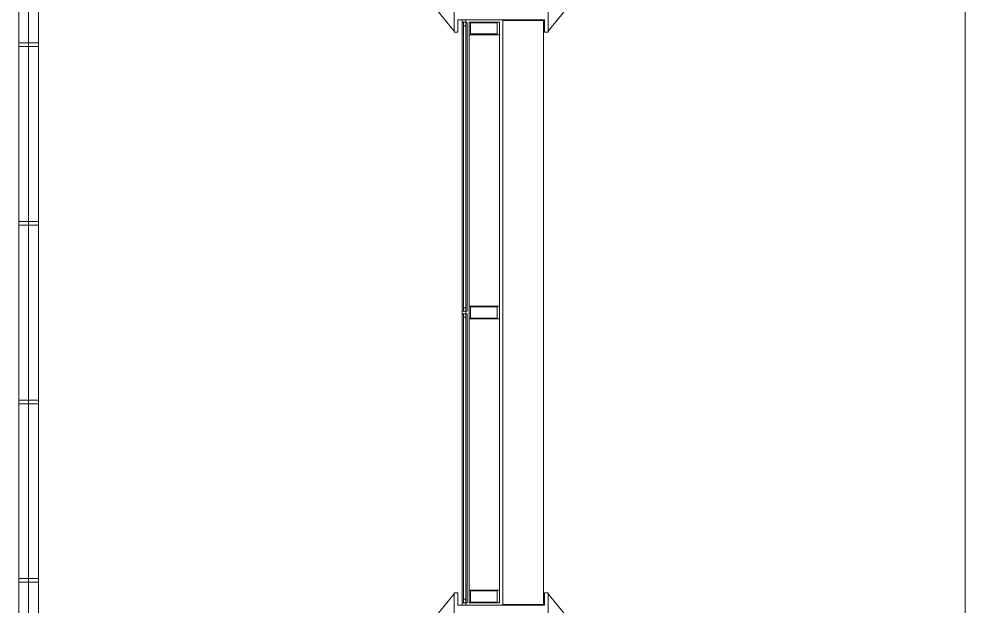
# Model space of a CAD drawing. Header units: inches. Extents: x -3410 to 5259, y -1080 to 3208.
# Drawn here: x -2204.5 to -2013.8, y 2753.6 to 2871.9 of the extents above; entities that cross this region are included whole.
import ezdxf

# ---------------------------------------------------------------- set-up
doc = ezdxf.new("R2010")
doc.units = ezdxf.units.IN
doc.header["$LTSCALE"] = 48
doc.header["$MEASUREMENT"] = 0
doc.layers.add('Venue-Walls and Doors', color=7, linetype='Continuous', lineweight=5)

msp = doc.modelspace()

# ---------------------------------------------------------------- linework, layer by layer
at = {"layer": 'Venue-Walls and Doors', "linetype": 'Continuous'}
for p, q in [((-2013.83, 2951.96), (-2013.83, 2673.49)), ((-2200.58, 2914.22), (-2200.58, 2710.97)), ((-2204.52, 2713.72), (-2204.52, 2911.72)), ((-2202.58, 2713.72), (-2202.58, 2911.72)), ((-2116.83, 2869.5), (-2120.96, 2874.55)), ((-2097.83, 2869.5), (-2093.7, 2874.55)), ((-2114.93, 2871.25), (-2115.18, 2871.25)), ((-2115.18, 2871.25), (-2115.18, 2753.75)), ((-2114.93, 2813), (-2114.93, 2871.26)), ((-2114.93, 2870.54), (-2114.43, 2870.54)), ((-2114.43, 2753.75), (-2114.43, 2871.76)), ((-2113.81, 2868.75), (-2107.68, 2868.75)), ((-2113.81, 2868.75), (-2113.81, 2754.24)), ((-2200.58, 2867.1), (-2204.52, 2867.1)), ((-2204.52, 2866.35), (-2200.58, 2866.35)), ((-2200.58, 2831.1), (-2204.52, 2831.1)), ((-2204.52, 2830.35), (-2200.58, 2830.35)), ((-2115.18, 2813), (-2114.18, 2813)), ((-2114.93, 2813.71), (-2114.43, 2813.71)), ((-2107.68, 2814), (-2113.81, 2814)), ((-2114.18, 2812.5), (-2115.18, 2812.5)), ((-2114.93, 2754.24), (-2114.93, 2812.5)), ((-2114.93, 2811.78), (-2114.43, 2811.78)), ((-2114.18, 2812.5), (-2114.18, 2754.24)), ((-2113.81, 2811.5), (-2107.68, 2811.5)), ((-2204.52, 2795.1), (-2200.58, 2795.1)), ((-2200.58, 2794.35), (-2204.52, 2794.35)), ((-2204.52, 2759.1), (-2200.58, 2759.1)), ((-2200.58, 2758.35), (-2204.52, 2758.35)), ((-2116.83, 2756), (-2120.96, 2750.95)), ((-2107.68, 2756.74), (-2113.81, 2756.74)), ((-2097.83, 2756), (-2093.7, 2750.95)), ((-2114.18, 2754.24), (-2115.18, 2754.24)), ((-2114.43, 2754.96), (-2114.93, 2754.96))]:
    msp.add_line(p, q, dxfattribs=at)
at = {"layer": 'Venue-Walls and Doors', "linetype": 'Continuous', "flags": 128}
for points in [[(-2097.83, 2876.25), (-2098.58, 2876.25), (-2098.58, 2873.75), (-2116.08, 2873.75), (-2116.08, 2876.25), (-2116.83, 2876.25), (-2116.83, 2869.25), (-2116.08, 2869.25), (-2116.08, 2871.75), (-2098.58, 2871.75), (-2098.58, 2869.25), (-2097.83, 2869.25), (-2097.83, 2876.25)], [(-2114.43, 2871.26), (-2115.18, 2871.26), (-2115.18, 2871.76), (-2114.43, 2871.76)], [(-2114.43, 2871.25), (-2114.18, 2871.25), (-2114.18, 2813)], [(-2113.81, 2754.24), (-2107.68, 2754.24), (-2107.68, 2868.75)], [(-2097.83, 2756.25), (-2098.58, 2756.25), (-2098.58, 2753.75), (-2116.08, 2753.75), (-2116.08, 2756.25), (-2116.83, 2756.25), (-2116.83, 2749.25), (-2116.08, 2749.25), (-2116.08, 2751.75), (-2098.58, 2751.75), (-2098.58, 2749.25), (-2097.83, 2749.25), (-2097.83, 2756.25)]]:
    msp.add_lwpolyline(points, dxfattribs=at)
for points in [[(-2113.81, 2871.26), (-2107.68, 2871.26), (-2107.68, 2868.76), (-2113.81, 2868.76)], [(-2113.49, 2871.12), (-2108.12, 2871.12), (-2108.12, 2868.95), (-2113.49, 2868.95)], [(-2106.96, 2753.87), (-2098.83, 2753.87), (-2098.83, 2871.63), (-2106.96, 2871.63)], [(-2113.49, 2813.86), (-2108.12, 2813.86), (-2108.12, 2811.63), (-2113.49, 2811.63)], [(-2113.49, 2756.61), (-2108.12, 2756.61), (-2108.12, 2754.38), (-2113.49, 2754.38)]]:
    msp.add_lwpolyline(points, close=True, dxfattribs=at)

doc.saveas('drawing.dxf')
